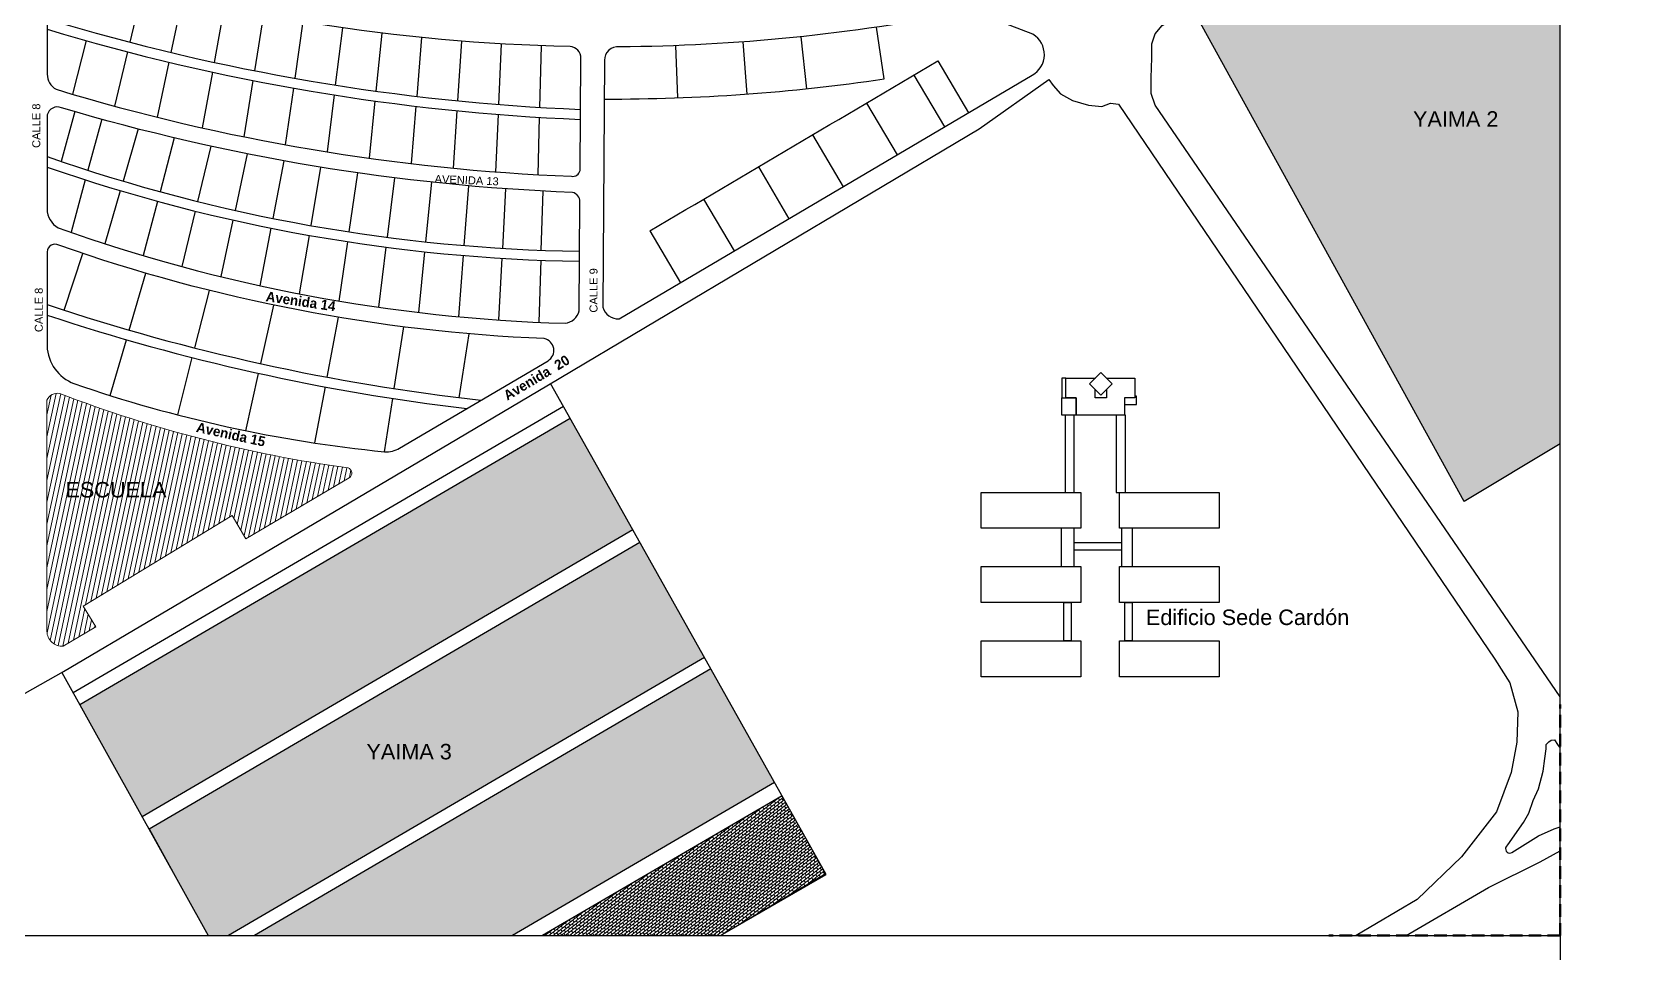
# Model space of a CAD drawing. Header units: millimetres. Extents: x 2890 to 6602, y 1274 to 4283.
# Drawn here: x 4400 to 5206, y 1850 to 2314 of the extents above; entities that cross this region are included whole.
import ezdxf

# ---------------------------------------------------------------- set-up
doc = ezdxf.new("R2010")
doc.units = ezdxf.units.MM
doc.linetypes.add('HIDDEN', pattern=[9.524999999999999, 6.35, -3.175])
for name, color, linetype, lineweight in [('EDUCACION', 160, 'Continuous', 0), ('ESTADIOS', 90, 'Continuous', 0), ('PERIMETRO', 253, 'HIDDEN', 50), ('URB-TRAILERS', 60, 'Continuous', 0)]:
    doc.layers.add(name, color=color, linetype=linetype, lineweight=lineweight)
doc.layers.add('LETRAS', color=7, linetype='Continuous')
doc.styles.add('ROMANS', font='')
doc.styles.get("Standard").update_dxf_attribs({"font": 'arial.ttf'})
doc.styles.get('ROMANS').set_extended_font_data('Berlin Sans FB Demi', bold=True)
pattern_1 = [(38, (-265.4256675649267, -24546.84977734087), (-0.7818900736635858, 1.000773657080537), []), (128, (-265.4256675649267, -24546.84977734087), (-2.001547314161074, -1.563780147327171), [1.27, -1.27]), (128, (-264.4248939078461, -24546.06788726721), (-2.001547314161074, -1.563780147327171), [-1.27, 1.27])]

msp = doc.modelspace()

# ---------------------------------------------------------------- hatches: boundary and pattern name
at = {"layer": 'EDUCACION'}
h = msp.add_hatch(dxfattribs=at)
h.set_pattern_fill('ANSI31', color=256, scale=0.72, angle=33)
h.set_pattern_definition([(78, (-265.4256675649267, -24546.84977734087), (-2.236045415277479, 0.4752861252093981), [])])
edge = h.paths.add_edge_path()
edge.add_arc((4412.799202007866, 2125.920580385972), 5.965270365752577, 79.99453336757126, 154.8110529471327)
edge.add_line((4407.401174135375, 2128.459427688263), (4407.401174135374, 2012.052290601811))
edge.add_arc((4414.911639389594, 2012.052290601811), 7.510465254219525, 180, 275.2455243244394)
edge.add_line((4415.598274894291, 2004.573278633742), (4432.043769325707, 2014.258625462934))
edge.add_line((4432.043769325707, 2014.258625462934), (4425.667726044066, 2024.731368006112))
edge.add_line((4425.667726044066, 2024.731368006112), (4500.558461465354, 2070.326546964387))
edge.add_line((4500.558461465354, 2070.326546964387), (4507.431105806203, 2058.656956166061))
edge.add_line((4507.431105806203, 2058.656956166061), (4559.482373098766, 2089.31183119762))
edge.add_arc((4558.087304711317, 2091.680624984964), 2.749072536805489, 300.4953706568516, 431.8113231449214)
edge.add_arc((4648.562950419301, 2740.538623351061), 652.4305057103368, 248.9137018807738, 262.10491922193717, ccw=False)
at = {"layer": 'ESTADIOS'}
h = msp.add_hatch(dxfattribs=at)
h.set_pattern_fill('AR-SAND', color=256, scale=0.05)
h.set_pattern_definition([(37.50000000000001, (-265.4256675649267, -24546.84977734087), (-0.08000156479920228, 2.447066186646712), [0, -1.9304, 0, -2.159, 0, -2.06375]), (7.499999999999999, (-265.4256675649267, -24546.84977734087), (2.247616415690013, 3.584125502841772), [0, -1.0414, 0, -1.7399, 0, -0.6667500000000001]), (327.5, (-266.9877675649268, -24546.84977734087), (3.95496185120729, 0.007185923392728811), [0, -0.635, 0, -2.286, 0, -2.9845]), (317.5, (-266.9877675649268, -24546.84977734087), (3.817782262361486, 1.114646616286082), [0, -0.3175, 0, -1.4986, 0, -1.7145])])
edge = h.paths.add_edge_path()
edge.add_line((4917.159343564364, 3063.747092055774), (4775.260591642374, 2975.953647681842))
edge.add_arc((4782.194526098139, 2967.296929507328), 11.09135774329832, 128.694337375827, 182.5459707909631)
edge.add_line((4771.114116607848, 2966.804240845718), (4872.528631478786, 2571.599708718865))
edge.add_arc((4889.884438177423, 2576.053627153646), 17.91818672701385, 194.3928909828052, 259.7403433235466)
edge.add_arc((4625.906497136923, 3399.137055401606), 880.2337910625843, 287.233685842404, 308.1023551148525)
edge.add_arc((-4769982.306341537, 2778.277508742308), 4775151.377678235, 359.9991384316784, 360.0008615683216)
edge.add_line((5169.070796825161, 2850.082433867579), (4944.289835346053, 3060.292426622625))
edge.add_arc((4928.335951836003, 3043.261093832711), 23.33650992871575, 46.87087917993927, 118.6156917534111)
at = {"layer": 'URB-TRAILERS'}
h = msp.add_hatch(dxfattribs=at)
h.set_pattern_fill('BRICK', color=256, scale=0.2, angle=38)
h.set_pattern_definition(pattern_1)
h.paths.add_polyline_path([(5169.070796825161, 2425.572793323799), (4987.009556896292, 2320.052940187662), (5120.720033437776, 2077.386167278432), (5169.070796825161, 2106.396533001422)])
h = msp.add_hatch(dxfattribs=at)
h.set_pattern_fill('BRICK', color=256, scale=0.2, angle=38)
h.set_pattern_definition(pattern_1)
h.paths.add_polyline_path([(4424.005986227517, 1974.9366288091), (4670.763988092738, 2119.206207347193), (4702.276056002956, 2063.058226290274), (4455.251665157091, 1918.632900721997)])
h = msp.add_hatch(dxfattribs=at)
h.set_pattern_fill('BRICK', color=256, scale=0.2, angle=38)
h.set_pattern_definition([(38, (-230.4158134578702, -24609.23008925208), (-0.7818900736635858, 1.000773657080537), []), (128, (-230.4158134578702, -24609.23008925208), (-2.001547314161074, -1.563780147327171), [1.27, -1.27]), (128, (-229.4150398007896, -24608.44819917842), (-2.001547314161074, -1.563780147327171), [-1.27, 1.27])])
h.paths.add_polyline_path([(4459.015840334574, 1912.556316897891), (4705.773842199795, 2056.825895435984), (4738.319424587531, 1998.836405549143), (4498.800262450148, 1858.799088371353), (4488.456359648162, 1858.799088371353)])
h = msp.add_hatch(dxfattribs=at)
h.set_pattern_fill('BRICK', color=256, scale=0.2, angle=38)
h.set_pattern_definition([(38, (-194.6263174144533, -24672.99956168423), (-0.7818900736635858, 1.000773657080537), []), (128, (-194.6263174144533, -24672.99956168423), (-2.001547314161074, -1.563780147327171), [1.27, -1.27]), (128, (-193.6255437573727, -24672.21767161056), (-2.001547314161074, -1.563780147327171), [-1.27, 1.27])])
h.paths.add_polyline_path([(4511.930230796969, 1858.799088371353), (4741.563338243212, 1993.056423003839), (4773.645871319944, 1935.89199112388), (4641.786536635742, 1858.799088371353)])
h = msp.add_hatch(dxfattribs=at)
h.set_pattern_fill('BRICK', color=256, scale=0.2, angle=38)
h.set_pattern_definition([(38, (-158.8225635672679, -24736.79443857089), (-0.7818900736635858, 1.000773657080537), []), (128, (-158.8225635672679, -24736.79443857089), (-2.001547314161074, -1.563780147327171), [1.27, -1.27]), (128, (-157.8217899101874, -24736.01254849722), (-2.001547314161074, -1.563780147327171), [-1.27, 1.27])])
h.paths.add_polyline_path([(4656.848439051691, 1858.799088371353), (4777.367092090397, 1929.26154611718), (4799.115759845762, 1889.971670987109), (4746.465969707026, 1858.799088371353)])

# ---------------------------------------------------------------- linework, layer by layer
for p, q in [((4455.559701368501, 2336.157512667442), (4449.017563957898, 2308.689955355064)), ((4475.524574042203, 2331.21265650399), (4469.709611566665, 2303.512069063846)), ((4496.620492111888, 2326.491914459561), (4491.530603514248, 2298.520759490434)), ((4516.361710759536, 2322.536640159788), (4511.78500696582, 2294.312841011829)), ((4536.179038587572, 2319.009731290523), (4532.116622271072, 2290.495399960432)), ((4556.06237308478, 2315.912641592785), (4552.517922278801, 2287.069849625633)), ((4828.714416871909, 2290.156487421041), (4824.887869193671, 2316.20209383254)), ((4427.061346119674, 2309.468923897332), (4420.309498056468, 2282.458464692808)), ((4576.001584500167, 2313.246553433272), (4572.9813540392, 2284.037458211401)), ((4595.986524242846, 2311.01237739919), (4593.499341600104, 2281.399348366786)), ((4616.007033280338, 2309.210752190937), (4614.064288811749, 2279.156496770304)), ((4636.052950523563, 2307.842044812051), (4634.66858213902, 2277.309733768324)), ((4656.114121186833, 2306.906351055189), (4655.304593480111, 2275.859743067685)), ((4723.756657826665, 2306.93925119749), (4724.712319169175, 2280.654000733694)), ((4757.696294369785, 2308.809415055667), (4759.615402083602, 2282.563930528489)), ((4786.890387313353, 2311.415320118812), (4789.638545076813, 2285.236804267973)), ((4447.858823854653, 2303.824915353841), (4441.351644883041, 2276.504133149693)), ((4468.681979593466, 2298.61676501853), (4462.865323623122, 2270.908110320665)), ((4855.868234265985, 2299.234491786584), (4871.267889713956, 2273.137622512359)), ((4490.634927929114, 2293.598631999193), (4485.529414831628, 2265.541613597476)), ((4843.792226054659, 2292.106936882446), (4859.191202201818, 2266.011218778428)), ((4510.984199830059, 2289.374391687884), (4506.394972288441, 2261.073360592824)), ((4531.410980058736, 2285.542457111783), (4527.349629371912, 2257.035605497046)), ((4551.907706232075, 2282.104246926046), (4548.383996706128, 2253.430236092517)), ((4572.466790071687, 2279.061034021567), (4569.488641082726, 2250.258914935711)), ((4593.080620213184, 2276.413945053718), (4590.654091591404, 2247.523078219135)), ((4613.741565024055, 2274.163960025252), (4611.870845783474, 2245.223934825953)), ((4819.856805454253, 2277.980574450185), (4835.254832268257, 2251.88646512393)), ((4421.397076124407, 2273.701255256189), (4414.492292330981, 2248.625893913914)), ((4435.032164515942, 2269.835787392355), (4428.016779661662, 2244.155210777287)), ((4634.441975429044, 2272.311911923479), (4633.129375861557, 2243.36246557828)), ((4655.174187741973, 2270.858486411874), (4654.420134888506, 2241.93942267994)), ((4453.227433517634, 2264.987142417048), (4445.660851826109, 2238.695683584988)), ((4471.488838503048, 2260.472109825), (4464.351788565137, 2233.364192011172)), ((4792.74406306406, 2261.980456233686), (4808.141652097759, 2235.887088787366)), ((4489.812603978601, 2256.290636581903), (4483.159330501668, 2228.459879124565)), ((4508.195006894467, 2252.442727733497), (4502.073715889107, 2223.985290428441)), ((4526.632370132854, 2248.928448905298), (4521.085127525522, 2219.942748384768)), ((4545.121055935343, 2245.747928524185), (4540.183697849093, 2216.334351208784)), ((4563.657459274687, 2242.901359762952), (4559.359514059715, 2213.161971779943)), ((4765.453383308381, 2245.876893848376), (4780.851215577193, 2219.78311420615)), ((4426.697883851425, 2239.327249716621), (4419.492114127997, 2212.949748653354)), ((4444.277944125497, 2233.890520254775), (4436.595498624616, 2207.196471627488)), ((4582.238001176117, 2240.389002208779), (4578.602623264064, 2210.427256669826)), ((4600.859121993083, 2238.211183256145), (4597.903037641497, 2208.131625287514)), ((4619.51727464207, 2236.368299224308), (4617.250739628055, 2206.276269142879)), ((4638.208917801089, 2234.860816199262), (4636.635687115919, 2204.862151228138)), ((4656.93050907634, 2233.689270599526), (4656.047818665606, 2203.890005518034)), ((4463.078705367214, 2228.528771914679), (4455.883543088184, 2201.200132012486)), ((4737.912318523519, 2229.627174518849), (4753.311091803484, 2203.531800201657)), ((4481.996732579415, 2223.596712007386), (4475.321299446166, 2195.673260326311)), ((4501.022206669933, 2219.096900437816), (4494.89672575957, 2190.619984568711)), ((4520.145252778066, 2215.031672759457), (4514.597650730013, 2186.044094073178)), ((4539.355945399947, 2211.403138962151), (4534.41178448936, 2181.949034831388)), ((4710.831718030309, 2213.650693793678), (4726.232097831992, 2187.552597000816)), ((4416.101522415834, 2173.673903027912), (4425.380357703975, 2202.307779923652)), ((4558.644313540231, 2208.213182376933), (4554.326729580647, 2178.3379052152)), ((4578.000345887356, 2205.463458698518), (4574.3299921135, 2175.213452104813)), ((4597.413996009774, 2203.155395125948), (4594.408993076982, 2172.578067430865)), ((4616.875187570365, 2201.290189621813), (4614.551079792294, 2170.433785137585)), ((4636.373819556406, 2199.868810290477), (4634.743537487508, 2168.782278573114)), ((4655.899771522338, 2198.891994875607), (4654.973600976186, 2167.624858312381)), ((4448.777295652708, 2163.660497228218), (4457.073415116753, 2192.36522663099)), ((4481.756929541142, 2154.698454998796), (4489.137143588126, 2183.683279521562)), ((4515.006605193204, 2146.796966444755), (4521.515437516813, 2176.27703979241)), ((4548.492226807275, 2139.964134128931), (4554.151495168569, 2170.158664876092)), ((4582.179456631506, 2134.206964763132), (4586.987995544055, 2165.337333569699)), ((4614.946656066219, 2129.664365327792), (4619.914154237382, 2161.823832668421)), ((4439.257784475902, 2130.722809486232), (4447.389034883179, 2158.857088851265)), ((4473.17937239787, 2121.011222210024), (4480.52317852844, 2149.853059407243)), ((4507.555422938459, 2113.048762700148), (4513.928629084397, 2141.914552338104)), ((4542.287224678762, 2106.857888657857), (4547.571131010429, 2135.049708167232)), ((4577.27484962681, 2102.454653367861), (4581.416185682136, 2129.265566432917)), ((4667.381550244671, 2125.23301132466), (4420.652142001836, 1980.980150339065)), ((4670.763988092738, 2119.206207347193), (4424.005986227517, 1974.9366288091)), ((4552.066833628871, 2072.406003079995), (4613.648631447233, 2108.81460812284)), ((4702.276056002956, 2063.058226290274), (4455.251665157091, 1918.632900721997)), ((4705.773842199773, 2056.825895435969), (4458.749451353908, 1912.400569867691)), ((4738.319424587532, 1998.836405549143), (4498.800262450148, 1858.799088371353)), ((4741.56333824319, 1993.056423003824), (4511.930230796969, 1858.799088371353)), ((4773.645871319944, 1935.89199112388), (4641.786536635742, 1858.799088371353)), ((4777.367092090376, 1929.261546117165), (4656.848439051695, 1858.799088371353))]:
    msp.add_line(p, q)
at = {"color": 0}
msp.add_line((5144.631519742665, 1900.606425021927), (5158.182193022343, 1909.099340526772), dxfattribs=at)
for points in [[(2890.055889905982, 1858.799088371353), (5169.070796825161, 1858.799088371353), (5169.070796825161, 4149.226188114363), (2890.055889905982, 4149.226188114363)], [(4918.243986845609, 2129.55344602176), (4920.226070129469, 2129.55344602176), (4920.226070129469, 2139.494001886355), (4918.243986845609, 2139.494001886355)], [(4937.873986362029, 2130.962640199082), (4943.53084061152, 2136.619494448575), (4937.873986362027, 2142.276348698068), (4932.217132112535, 2136.619494448575)], [(4925.370797957305, 2120.851775802947), (4918.243986845609, 2120.851775802947), (4918.243986845609, 2129.55344602176), (4925.370797957305, 2129.55344602176)], [(4955.800132212589, 2130.509680878647), (4954.937007693177, 2130.509680878647), (4954.937007693177, 2129.55344602176), (4949.755502256023, 2129.55344602176), (4949.755502256023, 2126.299389743653), (4955.800132212589, 2126.299389743653)], [(4924.476182609866, 2120.851775802947), (4919.960122041852, 2120.851775802947), (4919.960122041852, 2082.000241576751), (4924.476182609866, 2082.000241576751)], [(4950.326014921051, 2120.851775802947), (4945.500102994276, 2120.851775802947), (4945.500102994276, 2082.000241576751), (4950.326014921051, 2082.000241576751)], [(4927.703417830267, 2063.921754231064), (4877.591396631509, 2063.921754231064), (4877.591396631509, 2082.000241576751), (4927.703417830267, 2082.000241576751)], [(4997.426869354338, 2063.921754231064), (4947.31484815558, 2063.921754231064), (4947.31484815558, 2082.000241576751), (4997.426869354338, 2082.000241576751)], [(4924.449288983054, 2063.921754231064), (4917.949995830899, 2063.921754231064), (4917.949995830899, 2044.584510844491), (4924.449288983054, 2044.584510844491)], [(4924.449288983054, 2056.664594757995), (4948.284857602161, 2056.664594757995), (4948.284857602161, 2052.84177632768), (4924.449288983054, 2052.84177632768)], [(4953.838966194056, 2063.921754231064), (4948.284857602161, 2063.921754231064), (4948.284857602161, 2044.584510844491), (4953.838966194056, 2044.584510844491)], [(4927.703417830267, 2026.506023498804), (4877.591396631509, 2026.506023498804), (4877.591396631509, 2044.584510844491), (4927.703417830267, 2044.584510844491)], [(4997.426869354338, 2026.506023498804), (4947.31484815558, 2026.506023498804), (4947.31484815558, 2044.584510844491), (4997.426869354338, 2044.584510844491)], [(4919.171012461284, 2026.506023498804), (4922.974966568272, 2026.506023498804), (4922.974966568272, 2007.230177400502), (4919.171012461284, 2007.230177400502)], [(4949.878017667168, 2026.506023498804), (4953.681971774156, 2026.506023498804), (4953.681971774156, 2007.230177400502), (4949.878017667168, 2007.230177400502)], [(4927.703417830267, 1989.151690054815), (4877.591396631509, 1989.151690054815), (4877.591396631509, 2007.230177400502), (4927.703417830267, 2007.230177400502)], [(4997.426869354338, 1989.151690054815), (4947.31484815558, 1989.151690054815), (4947.31484815558, 2007.230177400502), (4997.426869354338, 2007.230177400502)], [(2890.055889905982, 1858.799088371353), (5169.070796825161, 1858.799088371353), (5169.070796825161, 1820.705944625143), (2890.055889905982, 1820.705944625143)]]:
    msp.add_lwpolyline(points, close=True)
for points in [[(5169.070796825161, 1979.10855609167), (4965.259532280388, 2276.879877156963), (4963.224783116375, 2282.803273713368), (4963.209044433204, 2290.74187680675), (4963.47022638715, 2300.724503717537), (4963.568403695483, 2307.892995719018), (4965.129997043992, 2312.860637836776), (4968.672031216503, 2317.027293204947), (5169.07079682516, 2433.971354830613)], [(5169.070796825161, 2106.396533001422), (5120.720033437776, 2077.386167278432), (4987.009556896292, 2320.052940187662), (5169.070796825161, 2425.572793323799)], [(4613.648631447233, 2108.81460812284), (4659.872953242977, 2136.14351268966), (4876.615197912679, 2265.030476389838), (4911.680863142659, 2289.937112022809), (4913.85205167678, 2286.804527317558), (4917.497401231847, 2282.609021773947), (4923.545819232362, 2279.379686394858), (4931.618752173561, 2276.997700528394), (4938.359284761018, 2276.316432614031), (4942.658458479104, 2278.004889659968), (4946.650746614387, 2277.52046713481), (5136.239414022251, 1998.041835354327), (5143.686799975176, 1986.055440911244), (5147.687151389377, 1971.461457151606), (5147.164887247205, 1956.210727289704), (5144.387990826455, 1940.887991618051), (5136.991684105602, 1921.191184846603), (5119.377770510682, 1898.414404087619), (5097.041163769556, 1876.909873514355), (5066.290273445396, 1858.799088371352)], [(4746.465969707026, 1858.799088371353), (4799.631917947501, 1889.590235937771), (4687.673515104287, 2089.076931000373), (4660.911588851978, 2136.761143047042)], [(4925.370797957305, 2129.55344602176), (4920.226070129469, 2129.55344602176), (4920.226070129469, 2139.494001886355), (4935.091639550315, 2139.494001886355)], [(4940.65633317374, 2139.494001886355), (4954.937007693177, 2139.494001886355), (4954.937007693177, 2129.55344602176), (4949.755502256023, 2129.55344602176)], [(4949.755502256023, 2129.55344602176), (4949.755502256023, 2120.851775802947), (4925.370797957305, 2120.851775802947), (4925.370797957305, 2129.55344602176)], [(4940.702413486774, 2133.791067323828), (4940.702413486774, 2129.55344602176), (4935.045559237282, 2129.55344602176), (4935.045559237282, 2133.791067323828)], [(4185.342370749436, 1858.799088371353), (4305.950254480535, 1929.871536652709), (4415.694617754727, 1991.779546521989), (4552.066833628871, 2072.406003079995)], [(4414.905931743964, 1991.33464001489), (4488.456359648162, 1858.799088371353)], [(5141.759742509172, 1903.238214376069), (5142.621588195505, 1904.428940545221), (5150.618777451577, 1915.820053499344), (5153.295026200945, 1920.385143865052), (5155.499832488253, 1926.878599525814), (5158.193612899811, 1932.723777749029), (5160.431729345297, 1941.649400338915), (5161.26599758928, 1948.037489362911), (5161.954792849783, 1952.891531335109), (5161.9845966755, 1955.067680692685), (5163.370913214812, 1956.325126401068), (5164.503100277861, 1957.202662506758), (5166.124261465104, 1957.431921174669), (5166.124261465104, 1957.431921174669), (5167.710359327908, 1955.101004127798), (5167.708606161706, 1954.97299534214), (5169.070796825161, 1953.116090188687)], [(5091.54923895687, 1858.799088371353), (5132.99530863256, 1883.067369655392), (5158.988853354536, 1896.01503059516), (5169.070796825161, 1901.478099911506)]]:
    msp.add_lwpolyline(points)
for points in [[(4415.495553992837, 2347.512839750517, 0.4134232549421864), (4407.536424727823, 2342.964800654546), (4407.504682325663, 2292.621835858738, 0.2721346633130359), (4412.014565558845, 2284.938273837163, 0.06373953831416337), (4671.362903611251, 2241.12128291148, 0.3929067352116787), (4675.754969994116, 2244.050964542802), (4676.140920695162, 2300.560283563084, 0.3936839210444779), (4670.68333889486, 2306.498227285177, -0.06970160185268344), (4415.495553992761, 2347.512839750539, 3.881600590966645)], [(4687.964167895777, 2299.610971655674), (4687.114344211446, 2175.183272577639, 0.3247667286466435), (4695.346443635282, 2169.327099224945), (4903.276190331852, 2292.025589333635, 0.5760347244892584), (4903.674133065139, 2312.631117436696), (4875.117281725898, 2323.54608669034, 0.1443639946829146), (4869.708894817433, 2323.909157972062, -0.04712003138992389), (4695.406154461934, 2306.327348601574, 0.4391405191730461), (4687.964167895777, 2299.610971655674, 12.16879567773895)], [(4414.623569697475, 2275.696203988892, 0.4429848322724511), (4407.491760160312, 2272.127479065594), (4407.461834048037, 2224.665122274789, 0.275088343080237), (4413.07886807143, 2215.21465053824, 0.07882597604470964), (4668.206473208495, 2167.135945380504, 0.3087543981007681), (4675.272323691012, 2173.383871978901), (4675.647643875764, 2228.336714394561, 0.3552585761823328), (4671.912446453603, 2232.994882644903, -0.062752764535589), (4414.623569697471, 2275.696203988892, 29.69369991942339)], [(4413.372413862485, 2206.438660859777, 0.5494690818313451), (4407.444167308979, 2203.076188946149), (4407.418293260034, 2155.610097813379, 0.2983651131219997), (4420.98833667179, 2136.744860359154, 0.05825887197165473), (4577.274849626809, 2102.454653367861, 0.1694822632736026), (4584.873774697911, 2104.265746508135), (4659.620274875142, 2148.286665520557, 0.6823451316765455), (4657.68898211849, 2159.401113090661, -0.07448331490021785), (4413.372413862485, 2206.438660859777, 90.9020904360954)]]:
    msp.add_lwpolyline(points, format="xyb")
msp.add_lwpolyline([(5158.182193022343, 1909.099340526772), (5166.008823146176, 1912.616977013567), (5169.070796825161, 1913.490720444244)], dxfattribs=at)
for centre, radius, start, end in [((4720.342223849132, 3349.032830148189), 1080.142022338405, 253.1652036137568, 267.6435495511225), ((4720.342223849132, 3349.032830148189), 1075.142022338406, 253.0847452318546, 267.6344069880908), ((-373196.6979293543, 642808.8677068163), 743758.2490461201, 300.5377088533346, 300.5506819994098), ((4690.057329638626, 3233.83169989426), 953.8074724368595, 269.8662275541221, 278.3588328479422), ((4689.010062747557, 3056.391198465836), 853.138203055253, 250.7315098358357, 269.0911009110851), ((4689.010062747557, 3056.391198465836), 858.1382030552517, 250.8479347210385, 269.0941167249331), ((4745.097300689459, 3188.933288690633), 1072.234670678437, 251.6438841494421, 263.2291550617389), ((4745.097300689459, 3188.933288690633), 1067.234670678438, 251.5549568341251, 263.5833939953635)]:
    msp.add_arc(centre, radius, start, end)
msp.add_arc((5143.640343090234, 1902.407584103908), 2.055870909000154, 156.1697428219326, 305.3310868049292, dxfattribs=at)
at = {"layer": 'EDUCACION'}
msp.add_lwpolyline([(4413.835620835604, 2131.795126032236, 0.3385616661920987), (4407.401174135375, 2128.459427688263), (4407.401174135374, 2012.052290601811, 0.4412898503842614), (4415.598274894291, 2004.573278633742), (4432.043769325707, 2014.258625462934), (4425.667726044066, 2024.731368006112), (4500.558461465354, 2070.326546964387), (4507.431105806203, 2058.656956166061), (4559.482373098766, 2089.31183119762, 0.6451723227467624), (4558.945419932286, 2094.292336699559, -0.05762118831331366), (4413.835620835617, 2131.795126032232, -30.95460584673402)], format="xyb", dxfattribs=at)
at = {"layer": 'PERIMETRO'}
for q in [(5169.070796825161, 1975.190167467906), (5052.679717728608, 1858.799088371353)]:
    msp.add_line((5169.070796825161, 1858.799088371353), q, dxfattribs=at)
at = {"layer": 'URB-TRAILERS'}
msp.add_lwpolyline([(5169.070796825161, 2425.572793323799), (4987.009556896292, 2320.052940187662), (5120.720033437776, 2077.386167278432), (5169.070796825161, 2106.396533001422), (5169.070796825161, 2425.572793323799)], dxfattribs=at)
for points in [[(4424.005986227517, 1974.9366288091), (4670.763988092738, 2119.206207347193), (4702.276056002956, 2063.058226290274), (4455.251665157091, 1918.632900721997)], [(4459.015840334574, 1912.556316897891), (4705.773842199795, 2056.825895435984), (4738.319424587531, 1998.836405549143), (4498.800262450148, 1858.799088371353), (4488.456359648162, 1858.799088371353)], [(4511.930230796969, 1858.799088371353), (4741.563338243212, 1993.056423003839), (4773.645871319944, 1935.89199112388), (4641.786536635742, 1858.799088371353)], [(4656.848439051691, 1858.799088371353), (4777.367092090397, 1929.26154611718), (4799.115759845762, 1889.971670987109), (4746.465969707026, 1858.799088371353)]]:
    msp.add_lwpolyline(points, close=True, dxfattribs=at)

# ---------------------------------------------------------------- texts
for s, rotation, p in [('CALLE 8', 90, (4403.994587671366, 2255.422984791606)), ('AVENIDA 13', 357.6598815397194, (4602.430970636959, 2237.862903121778)), ('CALLE 9', 90, (4684.488833554677, 2172.490838306642)), ('CALLE 8', 90, (4405.264120295999, 2162.670908708743))]:
    msp.add_text(s, height=4, rotation=rotation).set_placement(p)
for s, p in [('YAIMA 2', (5094.974481548361, 2266.091434867288)), ('ESCUELA', (4416.67425277009, 2079.416421209381)), ('Edificio Sede Cardón', (4960.529357241065, 2015.18202006819)), ('YAIMA 3', (4568.178610857063, 1947.534152176492))]:
    msp.add_text(s, height=7.800000000000001).set_placement(p)
at = {"layer": 'LETRAS', "style": 'ROMANS'}
for s, rotation, p in [('Avenida 14', 351.5575397555201, (4517.302667462156, 2178.29683100005)), ('Avenida  20', 30.84192174317685, (4639.146793848724, 2128.091457181064)), ('Avenida 15', 347.6235887209665, (4482.180527315248, 2112.513891809772))]:
    msp.add_text(s, height=5, rotation=rotation, dxfattribs=at).set_placement(p)

doc.saveas('drawing.dxf')
